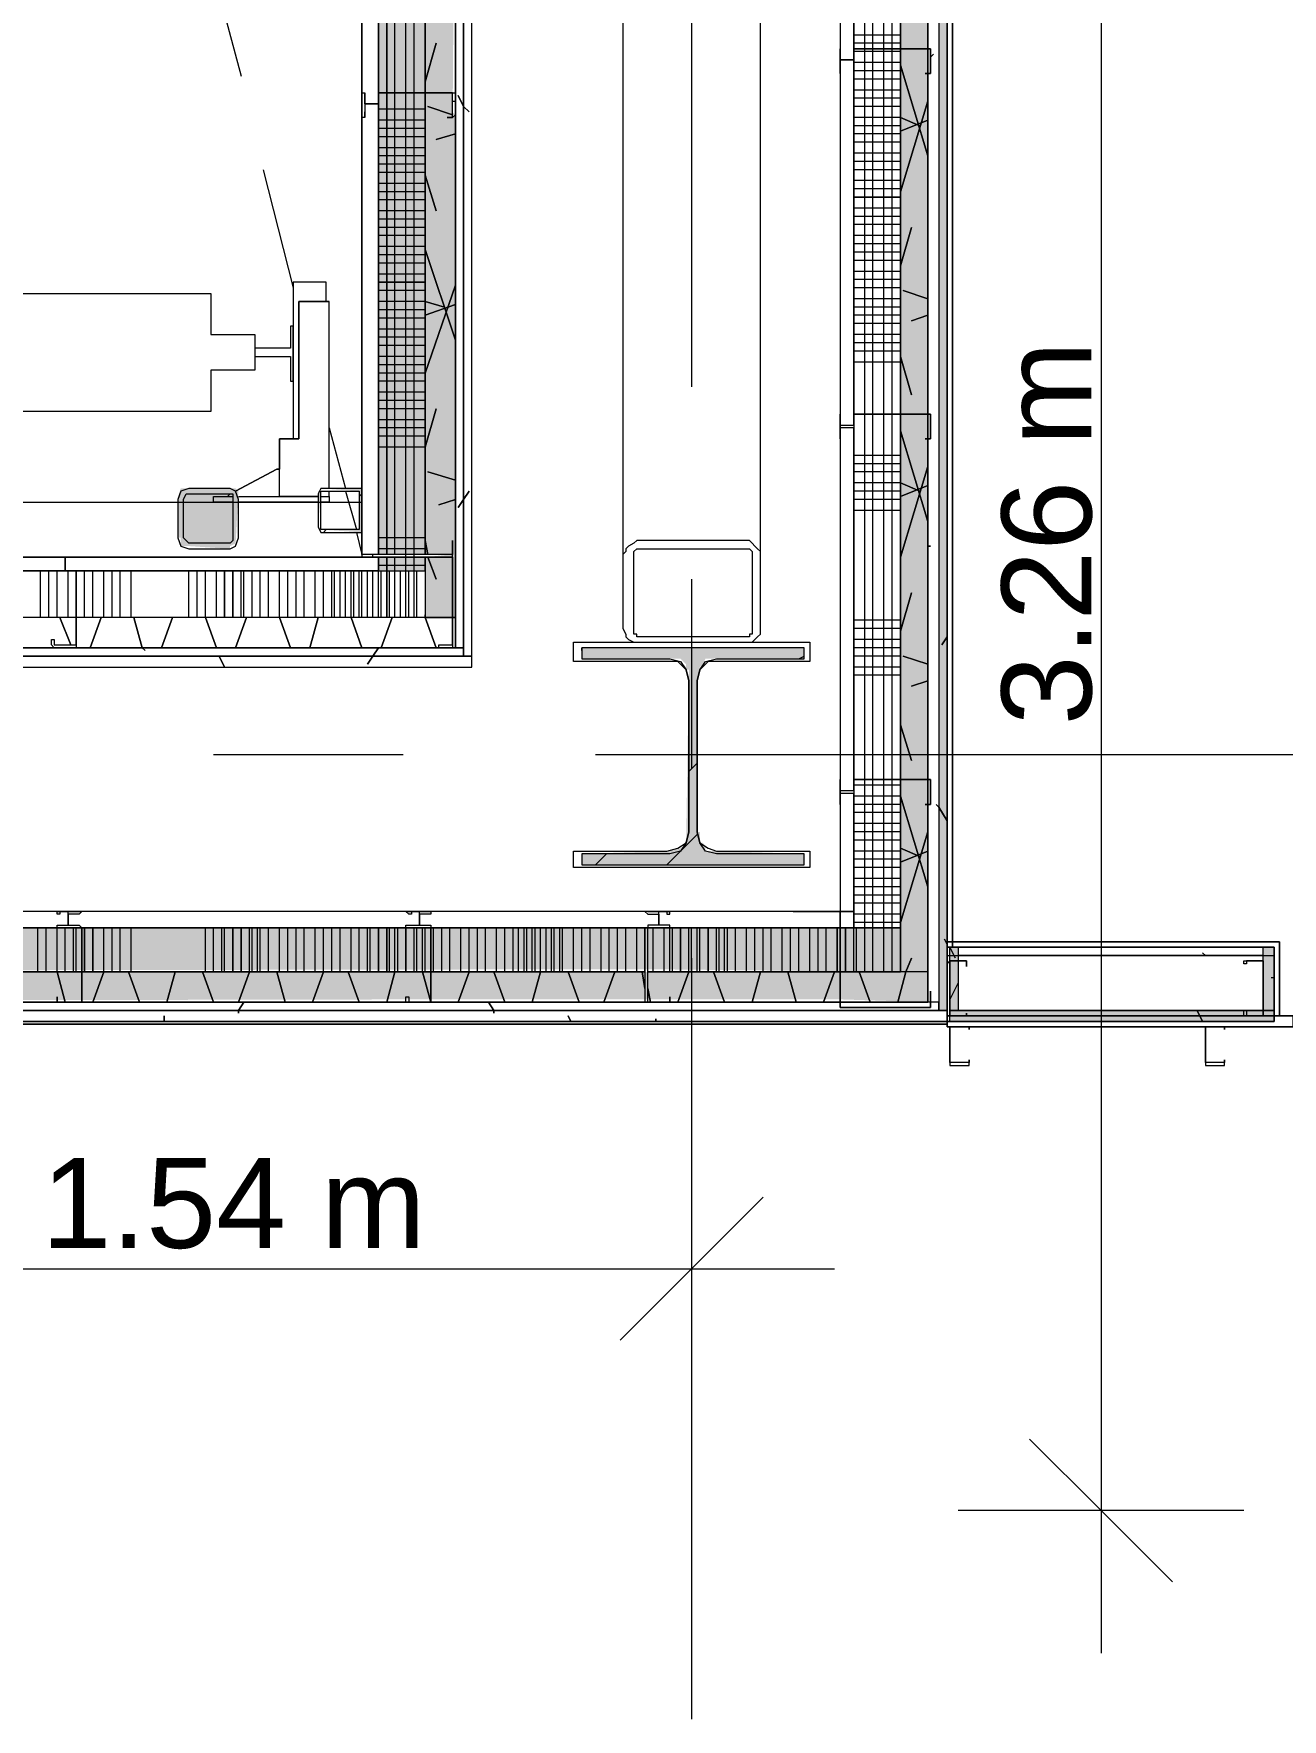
# Model space of a CAD drawing. Header units: metres. Extents: x -2 to 237, y -8 to 52.
# Drawn here: x 41.065 to 43.149, y 22.213 to 25.027 of the extents above; entities that cross this region are included whole.
import ezdxf

# ---------------------------------------------------------------- set-up
doc = ezdxf.new("R2010")
doc.units = ezdxf.units.M
doc.layers.add('HVAC - Ductos', color=5, linetype='Continuous', lineweight=0)
doc.layers.add('PDF2_Text', color=7, linetype='Continuous', lineweight=0)
doc.layers.add('PDF2_Geometry', color=7, linetype='Continuous', lineweight=0, true_color=0xaaaaaa)
doc.layers.add('PDF2_Solid Fills', color=7, linetype='Continuous', lineweight=0, true_color=0xffffff)
doc.styles.add('PDF Helvetica', font='')
doc.styles.get('PDF Helvetica').set_extended_font_data('Helvetica')

msp = doc.modelspace()

# ---------------------------------------------------------------- hatches: boundary and pattern name
at = {"layer": 'PDF2_Solid Fills', "lineweight": 0, "transparency": 33554559}
h = msp.add_hatch(color=256, dxfattribs=at)
h.paths.add_polyline_path([(42.5895, 33.5547), (42.5895, 33.5685), (42.5758, 33.5685), (42.5758, 33.5547)])
h.paths.add_polyline_path([(42.5895, 23.3962), (42.5895, 33.4447), (42.5758, 33.4447), (42.5758, 23.3962)])
h = msp.add_hatch(color=256, dxfattribs=at)
h.paths.add_polyline_path([(42.5574, 26.8313), (42.5116, 26.8313), (42.5116, 23.4604), (42.5574, 23.4604)])
h.paths.add_polyline_path([(42.5116, 27.4458), (42.5574, 27.4458), (42.5574, 33.5364), (42.5116, 33.5364)])
h.paths.add_polyline_path([(42.5116, 26.8359), (42.5574, 26.8359), (42.5574, 27.4412), (42.5116, 27.4412)])
h = msp.add_hatch(color=256, dxfattribs=at)
h.paths.add_polyline_path([(42.5574, 26.8313), (42.5116, 26.8313), (42.5116, 23.4604), (42.5574, 23.4604)])
h.paths.add_polyline_path([(42.5116, 27.4458), (42.5574, 27.4458), (42.5574, 33.5364), (42.5116, 33.5364)])
h.paths.add_polyline_path([(42.5116, 26.8359), (42.5574, 26.8359), (42.5574, 27.4412), (42.5116, 27.4412)])
for points in [[(41.764, 27.3358), (41.7686, 27.9403), (41.7686, 27.9412), (41.764, 27.9457), (41.7686, 28.5503), (41.7686, 28.5511), (41.764, 28.5557), (41.7686, 29.1602), (41.7686, 29.1611), (41.764, 29.1657), (41.7686, 29.7702), (41.7686, 29.7711), (41.764, 29.7757), (41.7686, 30.3802), (41.7686, 30.3811), (41.764, 30.3857), (41.7686, 30.9902), (41.7686, 30.9911), (41.764, 30.9956), (41.7686, 31.6047), (41.7686, 31.6056), (41.764, 31.6102), (41.7686, 32.2147), (41.7686, 32.2156), (41.764, 32.2202), (41.7686, 32.7926), (41.7686, 32.7934), (41.7181, 32.7934), (41.7181, 24.1575), (41.764, 24.1575), (41.7181, 24.1529), (41.7181, 24.052), (41.7686, 24.052), (41.7686, 24.8913), (41.764, 24.8959), (41.7686, 25.5004), (41.7686, 25.5012), (41.764, 25.5058), (41.7686, 26.1104), (41.7686, 26.1113), (41.764, 26.1159), (41.7686, 26.7203), (41.7686, 26.7212), (41.764, 26.7258), (41.7686, 27.3303), (41.7686, 27.3312)], [(41.764, 27.3358), (41.7686, 27.9403), (41.7686, 27.9412), (41.764, 27.9457), (41.7686, 28.5503), (41.7686, 28.5511), (41.764, 28.5557), (41.7686, 29.1602), (41.7686, 29.1611), (41.764, 29.1657), (41.7686, 29.7702), (41.7686, 29.7711), (41.764, 29.7757), (41.7686, 30.3802), (41.7686, 30.3811), (41.764, 30.3857), (41.7686, 30.9902), (41.7686, 30.9911), (41.764, 30.9956), (41.7686, 31.6047), (41.7686, 31.6056), (41.764, 31.6102), (41.7686, 32.2147), (41.7686, 32.2156), (41.764, 32.2202), (41.7686, 32.7926), (41.7686, 32.7934), (41.7181, 32.7934), (41.7181, 24.1575), (41.764, 24.1575), (41.7181, 24.1529), (41.7181, 24.052), (41.7686, 24.052), (41.7686, 24.8913), (41.764, 24.8959), (41.7686, 25.5004), (41.7686, 25.5012), (41.764, 25.5058), (41.7686, 26.1104), (41.7686, 26.1113), (41.764, 26.1159), (41.7686, 26.7203), (41.7686, 26.7212), (41.764, 26.7258), (41.7686, 27.3303), (41.7686, 27.3312)], [(41.4063, 24.263), (41.4017, 24.2676), (41.31, 24.2676), (41.3054, 24.2538), (41.3054, 24.1851), (41.31, 24.1851), (41.31, 24.1713), (41.3237, 24.1713), (41.3925, 24.1667), (41.3925, 24.1713), (41.4017, 24.1759)], [(41.9796, 23.6393), (42.3511, 23.6393), (42.3511, 23.6576), (42.2043, 23.6622), (42.186, 23.6622), (42.186, 23.6714), (42.1814, 23.676), (42.1768, 23.676), (42.1768, 23.6943), (42.1722, 23.6943), (42.1722, 23.9511), (42.1768, 23.9694), (42.1814, 23.974), (42.186, 23.9832), (42.3511, 23.9832), (42.3511, 24.0016), (41.9796, 24.0016), (41.9796, 23.9832), (42.1446, 23.9832), (42.1538, 23.974), (42.1538, 23.9649), (42.1584, 23.9649), (42.1538, 23.6805), (42.1492, 23.6714), (42.1446, 23.6668), (42.1263, 23.6622), (41.9796, 23.6576)], [(42.0897, 23.465), (42.5101, 23.4604), (42.5115, 23.4604), (42.5115, 23.5338), (39.2415, 23.5338), (39.2415, 23.4604), (39.2517, 23.4604), (42.0851, 23.465)], [(43.117, 23.5017), (43.117, 23.3962), (42.6079, 23.3962), (42.6079, 23.5017), (42.5941, 23.5017), (42.5941, 23.3778), (43.1353, 23.3778), (43.1353, 23.5017)], [(42.4107, 23.4146), (42.5574, 23.41), (42.5574, 23.4604), (39.1911, 23.4604), (39.1911, 23.41), (41.7273, 23.4146)]]:
    msp.add_hatch(color=256, dxfattribs=at).paths.add_polyline_path(points)
h = msp.add_hatch(color=256, dxfattribs=at)
h.paths.add_polyline_path([(41.7181, 24.1575), (41.7181, 32.7155), (41.6402, 32.7155), (41.6402, 24.1575)])
h.paths.add_polyline_path([(41.7181, 24.1529), (41.6402, 24.1529), (41.6402, 24.13), (41.7181, 24.13)])
h = msp.add_hatch(color=256, dxfattribs=at)
h.paths.add_polyline_path([(41.7181, 24.1575), (41.7181, 32.7155), (41.6402, 32.7155), (41.6402, 24.1575)])
h.paths.add_polyline_path([(41.7181, 24.1529), (41.6402, 24.1529), (41.6402, 24.13), (41.7181, 24.13)])
h = msp.add_hatch(color=256, dxfattribs=at)
h.paths.add_polyline_path([(41.5439, 24.1988), (41.612, 24.1942), (41.6126, 24.1942), (41.6126, 24.2676), (41.5439, 24.2676), (41.6081, 24.263), (41.6081, 24.1988)])
h.paths.add_polyline_path([(41.5439, 24.263), (41.5393, 24.263), (41.5393, 24.2033)])

# ---------------------------------------------------------------- linework, layer by layer
at = {"layer": 'HVAC - Ductos', "lineweight": 0}
for points in [[(42.8464, 33.2659), (42.8464, 31.2204), (42.8464, 27.6201), (42.8464, 25.8223), (42.8464, 22.323)], [(42.163, 23.2035), (42.163, 22.9651), (42.163, 22.7266)], [(42.2823, 23.0843), (42.163, 22.9651), (42.0437, 22.8458)], [(40.3835, 22.9651), (42.4015, 22.9651)], [(42.9656, 22.4422), (42.8464, 22.5615), (42.7271, 22.6807)], [(43.0848, 22.5615), (42.8464, 22.5615), (42.6079, 22.5615)]]:
    msp.add_lwpolyline(points, dxfattribs=at)
at = {"layer": 'PDF2_Geometry', "lineweight": 0}
for points in [[(42.5895, 23.4741), (42.5895, 23.5613), (42.5895, 33.4447), (43.0803, 33.4447), (43.0803, 33.5685), (42.5895, 33.5685), (56.408, 33.5685), (56.408, 35.0728), (45.9696, 35.0728), (45.9696, 35.0866), (56.408, 35.0866), (56.408, 47.2953), (4.4593, 47.2998)], [(39.2691, 33.5685), (39.159, 33.5685), (39.159, 33.3896), (39.159, 23.5613), (39.159, 23.3778), (42.5895, 23.3778), (42.5895, 23.387), (42.5895, 23.3686), (43.1674, 23.3686), (43.1674, 23.387), (42.6216, 23.387), (43.1674, 23.387), (43.1674, 23.3686), (42.5895, 23.3686), (42.5895, 23.387)], [(39.4892, 33.5685), (42.5895, 33.5685), (39.159, 33.5685), (39.159, 33.5547), (39.159, 33.3896), (39.159, 23.5613), (39.159, 23.3962), (39.159, 23.3778), (39.159, 24.4465), (39.159, 23.3778), (42.5895, 23.3778), (42.5895, 23.3962), (42.5895, 23.5613), (42.5895, 33.4447), (42.5895, 23.5017), (43.1353, 23.5017), (43.1353, 23.3962), (43.1353, 23.3778), (42.5941, 23.3778), (42.5941, 23.3962), (42.5941, 23.5017)], [(51.7712, 23.387), (43.5481, 23.387), (43.1674, 23.387), (42.5895, 23.387), (42.5895, 23.3778), (42.5895, 33.5685), (42.5895, 33.5502)], [(42.5574, 26.8313), (42.5574, 26.2213), (42.5574, 25.6114), (42.5574, 25.0014), (42.5574, 24.3914), (42.5574, 23.7814), (42.5574, 23.5613), (42.5574, 23.4604), (42.5574, 23.41), (42.4107, 23.41), (39.3425, 23.41), (39.1911, 23.41), (39.1911, 23.4604), (39.1911, 23.5613), (39.1911, 33.3896), (39.1911, 33.4859), (39.1911, 33.5364), (39.8791, 33.5364), (39.1728, 33.5364), (39.1728, 33.5547), (42.5574, 33.5547)], [(42.5895, 33.4447), (42.5758, 33.4447), (42.5758, 23.5613), (42.5758, 23.41), (42.5758, 23.3962), (39.1728, 23.3962), (39.1728, 23.41), (39.1728, 23.5613), (39.1728, 33.3896), (39.1728, 33.5364), (39.1728, 33.5547), (42.4107, 33.5547), (42.5574, 33.5547), (42.5574, 33.5364)], [(42.5758, 33.5547), (42.5758, 23.41), (42.5574, 23.41), (42.5574, 23.7814), (42.5574, 24.3914), (42.5574, 25.0014), (42.5574, 25.6114), (42.5574, 26.2213), (42.5574, 26.8313), (42.5574, 26.2213), (42.5574, 25.6114), (42.5574, 25.0014), (42.5574, 24.3914), (42.5574, 23.7814), (42.5574, 23.4604), (42.5116, 23.4604), (42.5116, 23.7814), (42.5116, 24.3914), (42.5116, 25.0014), (42.5116, 25.6114), (42.5116, 26.2213), (42.5116, 26.8313), (42.5116, 27.4412)], [(42.5574, 33.463), (42.5574, 33.4447), (42.5895, 33.4447), (42.5895, 23.5017), (43.1353, 23.5017), (43.1353, 23.387), (43.1353, 23.5017)], [(42.5895, 33.463), (42.5895, 23.4741), (42.5895, 23.5613)], [(42.4107, 33.4126), (42.4107, 23.5613), (42.4336, 23.5613), (42.4336, 23.7585), (42.4336, 23.5613), (42.4336, 23.5338), (42.4107, 23.5338), (39.3425, 23.5338), (39.3195, 23.5338), (39.3195, 23.5613), (39.3425, 23.5613), (39.3425, 24.8225)], [(41.5622, 32.4862), (41.6126, 32.6925), (41.6402, 32.6925), (41.6402, 24.1575), (41.6402, 32.6925), (41.6402, 32.7155), (41.1311, 32.7155), (41.7181, 32.7155), (41.7181, 32.7934), (41.1403, 32.7934), (40.5303, 32.7934), (39.9203, 32.7934), (39.3425, 32.7934), (39.3195, 32.7934), (39.3195, 32.7155), (39.3425, 32.7155), (39.8883, 32.7155), (39.3425, 32.7155), (39.3425, 32.6925), (41.6402, 32.6925), (41.6402, 32.7155), (41.1311, 32.7155)], [(41.6402, 24.1529), (41.6402, 24.1299), (41.7181, 24.1299), (41.7181, 24.1529), (41.7181, 24.052), (41.764, 24.052), (41.7686, 24.052), (41.7686, 32.7934)], [(41.7181, 27.9824), (41.7181, 28.5925), (41.7181, 29.2024), (41.7181, 29.8124), (41.7181, 30.4223), (41.7181, 31.0323), (41.7181, 31.6423), (41.7181, 32.2523), (41.7181, 32.6925), (41.7181, 32.7155), (41.6402, 32.7155), (41.6402, 32.6925), (41.6402, 24.1575)], [(41.7181, 24.1529), (41.7181, 24.1299), (41.7181, 24.052), (41.1357, 24.052), (40.5257, 24.052), (39.9157, 24.052), (39.3425, 24.052), (39.3195, 24.052), (39.3195, 24.0016), (39.3425, 24.0016), (41.7686, 24.0016), (41.7686, 24.052), (41.7686, 24.1529), (41.7686, 32.6925)], [(41.7823, 32.6925), (41.7823, 24.1529), (41.7823, 24.0016), (41.7823, 23.9878), (39.3425, 23.9878), (39.3425, 24.0016)], [(41.6126, 32.6146), (41.6126, 24.2309)], [(41.6126, 32.6146), (41.6126, 24.2309)], [(42.2777, 24.1575), (42.2777, 28.1521), (42.2777, 28.1567), (42.2731, 28.1613), (42.2685, 28.1659), (42.2639, 28.1705), (42.2593, 28.1705), (42.2502, 28.1751), (42.0805, 28.1751), (42.0713, 28.1705), (42.0667, 28.1705), (42.0575, 28.1659), (42.0529, 28.1613), (42.0529, 28.1567), (42.0483, 28.1521), (42.0483, 24.1575)], [(42.0483, 28.1338), (42.0483, 28.01), (42.0483, 24.0382)], [(42.2777, 24.0382), (42.2777, 28.01), (42.2777, 28.1338)], [(41.7181, 24.1575), (41.7181, 24.928), (41.7181, 25.538), (41.7181, 26.148), (41.7181, 26.7579), (41.7181, 27.3679), (41.7181, 27.9778)], [(42.163, 25.7077), (42.163, 24.4373)], [(42.5116, 25.6114), (42.5116, 25.0014), (42.5116, 24.3914), (42.5116, 23.7814), (42.5116, 23.5613), (42.5116, 23.5338), (42.5116, 23.4604), (42.4107, 23.4604), (42.0897, 23.4604), (42.4107, 23.4604), (42.5116, 23.4604), (42.5116, 23.5338), (42.4107, 23.5338), (39.3425, 23.5338)], [(42.4336, 23.7585), (42.4336, 23.5338), (42.5116, 23.5338), (42.5116, 23.7814), (42.5116, 24.3914), (42.5116, 25.0014), (42.5116, 25.6114)], [(42.4336, 25.5884), (42.4336, 24.983)], [(41.3283, 25.2628), (41.4109, 24.9555)], [(42.4336, 24.9784), (42.4336, 24.373)], [(41.764, 24.9142), (41.7686, 24.9142)], [(41.6126, 24.1529), (39.3425, 24.1529), (39.3425, 24.8225)], [(41.4475, 24.7996), (41.498, 24.6024)], [(41.553, 24.5794), (41.553, 24.6116), (41.5118, 24.6116), (41.5072, 24.6116), (41.5026, 24.6116), (41.498, 24.6116), (41.498, 24.3502)], [(41.4063, 24.2538), (41.5393, 24.2538), (41.5209, 24.2538), (41.4751, 24.2538), (41.4751, 24.3502), (41.5072, 24.3502), (41.5072, 24.5794), (41.5072, 24.3502), (41.4751, 24.3502), (41.4751, 24.2996)], [(41.5576, 24.2676), (41.5576, 24.5794)], [(41.5576, 24.3685), (41.5852, 24.2676)], [(42.4336, 24.3685), (42.4336, 23.7631)], [(41.6126, 24.2309), (41.6126, 24.2584), (41.6126, 24.2676), (41.6035, 24.2676), (41.5485, 24.2676), (41.5439, 24.2676), (41.5393, 24.2584), (41.5393, 24.2033), (41.5439, 24.1942), (41.5485, 24.1942), (41.6035, 24.1942), (41.6126, 24.1942), (41.6126, 24.2033)], [(41.5485, 24.2538), (41.553, 24.2538), (41.5576, 24.2538), (41.5576, 24.263)], [(41.5852, 24.263), (41.6035, 24.1988)], [(41.6081, 24.2538), (41.6126, 24.2584)], [(41.3971, 24.2446), (41.365, 24.2446), (41.365, 24.2538), (41.3971, 24.2538)], [(41.5209, 24.2446), (41.5163, 24.2446), (41.5209, 24.2446), (41.5393, 24.2446), (41.4063, 24.2446)], [(41.4246, 24.2446), (41.4292, 24.2446), (41.4246, 24.2446)], [(41.4705, 24.2446), (41.4751, 24.2446), (41.4705, 24.2446)], [(41.5209, 24.2538), (41.5163, 24.2538), (41.5209, 24.2538)], [(41.5439, 24.2538), (41.5576, 24.2538), (41.5576, 24.2446), (41.5439, 24.2446)], [(41.5485, 24.1942), (41.553, 24.1988)], [(41.6035, 24.1942), (41.6126, 24.1575)], [(39.3195, 24.1299), (39.3425, 24.1299), (39.8837, 24.1299), (39.3425, 24.1299), (39.3425, 24.1529), (41.6402, 24.1529), (41.6402, 24.1299), (41.1265, 24.1299), (41.7181, 24.1299), (41.7181, 24.052), (41.1357, 24.052), (40.5257, 24.052), (39.9157, 24.052), (39.3425, 24.052), (39.3425, 24.1299), (39.8837, 24.1299)], [(41.099, 24.1529), (41.0944, 24.1529), (41.099, 24.1529)], [(41.1265, 24.1529), (41.1311, 24.1529)], [(41.1265, 24.1299), (41.6402, 24.1299), (41.6402, 24.1529), (41.6126, 24.1529)], [(41.631, 24.1529), (41.631, 24.1575)], [(41.1081, 24.1299), (40.5165, 24.1299)], [(42.163, 24.1162), (42.163, 23.7998)], [(41.9796, 23.997), (41.9796, 24.0016)], [(42.3419, 23.9832), (42.3511, 23.9878)], [(41.6815, 23.8227), (41.365, 23.8227)], [(43.2729, 23.8227), (42.0025, 23.8227)], [(42.1584, 23.7952), (42.1722, 23.809)], [(42.4107, 23.7768), (42.4107, 23.7814), (42.4107, 23.7768)], [(42.1217, 23.6393), (42.1722, 23.6897)], [(42.0025, 23.6393), (42.0209, 23.6576)], [(43.1353, 23.3962), (43.1353, 23.5017), (43.117, 23.5017), (42.6079, 23.5017), (42.5941, 23.5017), (42.5895, 23.5017), (42.5895, 23.3962), (42.5895, 23.4879), (43.1353, 23.4879), (43.1353, 23.3962), (43.117, 23.3962), (42.5941, 23.3962), (43.117, 23.3962), (43.1353, 23.3962), (43.1353, 23.3778), (42.5895, 23.3778), (42.5895, 23.3962)], [(42.6079, 23.5017), (42.6079, 23.4787), (42.6079, 23.3962), (43.117, 23.3962), (43.117, 23.5017)], [(42.163, 23.4833), (42.163, 22.2129)], [(43.117, 23.4879), (42.6079, 23.4879)], [(40.5303, 23.4604), (39.9203, 23.4604), (39.3425, 23.4604), (39.1911, 23.4604), (39.1911, 23.41), (39.3425, 23.41), (42.4107, 23.41), (42.5574, 23.41), (42.5574, 23.4604), (42.4107, 23.4604), (42.0897, 23.4604)], [(42.0851, 23.4604), (41.7273, 23.4604), (41.1449, 23.4604), (40.5349, 23.4604)], [(42.5895, 23.387), (43.1674, 23.387), (43.1674, 23.3686), (43.5481, 23.3686), (43.1674, 23.3686), (43.1674, 23.387), (43.5481, 23.387), (51.7712, 23.387)]]:
    msp.add_lwpolyline(points, dxfattribs=at)
for points in [[(42.5895, 23.3962), (42.5895, 33.5685), (42.5758, 33.5685), (42.5758, 23.3962)], [(42.5987, 33.4447), (43.0803, 33.4447), (43.0803, 33.4402), (42.5987, 33.4402), (42.5987, 23.5017), (42.5987, 33.4402)], [(39.3425, 32.876), (39.3425, 33.3896), (42.4107, 33.3896), (42.4107, 23.5613), (39.3425, 23.5613), (39.3425, 23.9694), (41.7961, 23.9694), (41.7961, 23.9878), (41.7961, 24.1529), (41.7961, 32.6925), (41.7961, 32.8622), (41.7961, 32.876)], [(41.7686, 32.8439), (41.7686, 24.0016), (41.7823, 24.0016), (41.7823, 32.8439)], [(41.7823, 32.8622), (41.7823, 23.9878), (41.7961, 23.9878), (41.7961, 32.8622)], [(41.7181, 24.1575), (41.7181, 24.928), (41.7181, 25.538), (41.7181, 26.148), (41.7181, 26.7579), (41.7181, 27.3679), (41.7181, 27.9778), (41.7181, 27.3679), (41.7181, 26.7579), (41.7181, 26.148), (41.7181, 25.538), (41.7181, 24.928)], [(39.425, 26.9459), (39.425, 24.2446), (41.6126, 24.2446), (41.6126, 26.9459), (39.425, 26.9459), (39.425, 24.2446), (41.6126, 24.2446), (41.6126, 26.9459)], [(42.4336, 25.5884), (42.4336, 24.983)], [(42.4336, 24.983), (42.4107, 24.983), (42.4107, 25.0014), (42.4107, 24.9601), (42.4107, 24.9647), (42.4107, 24.9601), (42.4107, 25.0014), (42.4107, 24.983), (42.4152, 24.983), (42.4336, 24.983), (42.4336, 25.0014), (42.562, 25.0014), (42.562, 24.9601), (42.5528, 24.9601), (42.562, 24.9601), (42.562, 25.0014), (42.4336, 25.0014), (42.4336, 24.9601)], [(42.4336, 24.9784), (42.4336, 24.373)], [(41.6402, 24.9097), (41.6172, 24.9097), (41.6172, 24.928), (41.6172, 24.8867), (41.6172, 24.8959), (41.6172, 24.8867), (41.6126, 24.8867), (41.6126, 24.928), (41.6172, 24.928), (41.6172, 24.9097), (41.6402, 24.9097), (41.6402, 24.928), (41.764, 24.928), (41.7686, 24.928), (41.7686, 24.8913), (41.764, 24.8867), (41.7549, 24.8867), (41.764, 24.8867), (41.764, 24.8913), (41.764, 24.928), (41.6402, 24.928), (41.6402, 24.8867)], [(40.6496, 24.5244), (40.6496, 24.5932), (41.3604, 24.5932), (41.3604, 24.5244), (41.4338, 24.5244), (41.4338, 24.4648), (41.3604, 24.4648), (41.3604, 24.396), (40.6496, 24.396), (40.6496, 24.4648), (40.5807, 24.4648), (40.5807, 24.5244)], [(41.5439, 24.5794), (41.5072, 24.5794), (41.5439, 24.5794), (41.5485, 24.5794), (41.553, 24.5794), (41.5576, 24.5794), (41.553, 24.5794), (41.5485, 24.5794)], [(41.4338, 24.5015), (41.4338, 24.4877), (41.4934, 24.4877), (41.4934, 24.4465), (41.498, 24.4465), (41.498, 24.5382), (41.4934, 24.5382), (41.4934, 24.5015)], [(42.4336, 24.3685), (42.4107, 24.3685), (42.4107, 24.373), (42.4107, 24.3914), (42.4107, 24.3502), (42.4107, 24.3548), (42.4107, 24.3502), (42.4107, 24.3914), (42.4107, 24.373), (42.4152, 24.373), (42.4336, 24.373), (42.4336, 24.3914), (42.562, 24.3914), (42.562, 24.3502), (42.5528, 24.3502), (42.562, 24.3502), (42.562, 24.3914), (42.4336, 24.3914), (42.4336, 24.3502)], [(42.4336, 24.3685), (42.4336, 23.7631)], [(41.4705, 24.2996), (41.4017, 24.263), (41.4705, 24.2996), (41.4751, 24.2996)], [(41.4063, 24.2492), (41.4017, 24.263), (41.3925, 24.2676), (41.3237, 24.2676), (41.31, 24.263), (41.3054, 24.2492), (41.3054, 24.1851), (41.31, 24.1713), (41.3237, 24.1667), (41.3925, 24.1667), (41.4017, 24.1713), (41.4063, 24.1851)], [(41.3237, 24.2584), (41.3925, 24.2584), (41.3971, 24.2584), (41.3971, 24.2492), (41.3971, 24.1851), (41.3971, 24.1805), (41.3925, 24.1759), (41.3237, 24.1759), (41.3191, 24.1805), (41.3145, 24.1851), (41.3145, 24.2492), (41.3191, 24.2584)], [(41.3879, 24.2538), (41.3925, 24.2584)], [(41.5485, 24.263), (41.6035, 24.263), (41.6081, 24.263), (41.6081, 24.2584), (41.6081, 24.2033), (41.6081, 24.1988), (41.6035, 24.1988), (41.5485, 24.1988), (41.5439, 24.1988), (41.5439, 24.2033), (41.5439, 24.2584), (41.5439, 24.263)], [(41.7411, 24.0016), (41.7411, 24.0062), (41.764, 24.0062), (41.764, 24.1529), (41.686, 24.1529), (41.764, 24.1529), (41.764, 24.1805), (41.764, 24.1575), (41.6126, 24.1575), (41.6126, 24.2309), (41.6126, 24.1529), (41.764, 24.1529), (41.764, 24.0016)], [(42.2777, 24.1575), (42.2777, 24.1621), (42.2731, 24.1667), (42.2685, 24.1713), (42.2639, 24.1759), (42.2593, 24.1805), (42.2502, 24.1805), (42.0805, 24.1805), (42.0713, 24.1805), (42.0667, 24.1759), (42.0575, 24.1713), (42.0529, 24.1667), (42.0529, 24.1621), (42.0483, 24.1575), (42.0483, 24.0337), (42.0529, 24.0245), (42.0529, 24.0199), (42.0575, 24.0154), (42.0667, 24.0108), (42.0713, 24.0108), (42.0805, 24.0108), (42.2502, 24.0108), (42.2593, 24.0108), (42.2639, 24.0108), (42.2685, 24.0154), (42.2731, 24.0199), (42.2777, 24.0245), (42.2777, 24.0337)], [(41.1173, 24.1299), (41.1173, 24.1529), (41.1357, 24.1529), (41.099, 24.1529), (41.1036, 24.1529), (41.099, 24.1529), (41.1357, 24.1529), (41.1173, 24.1529), (41.1173, 24.1299), (41.1357, 24.1299), (41.1357, 24.0062), (41.1357, 24.0016), (41.099, 24.0016), (41.0944, 24.0062), (41.0944, 24.0154), (41.099, 24.0154), (41.099, 24.0062), (41.1357, 24.0062), (41.1357, 24.1299), (41.0944, 24.1299)], [(42.0805, 24.1667), (42.2502, 24.1667), (42.2548, 24.1667), (42.2593, 24.1667), (42.2639, 24.1621), (42.2639, 24.1575), (42.2639, 24.0337), (42.2639, 24.0291), (42.2639, 24.0245), (42.2593, 24.0245), (42.2593, 24.0199), (42.2548, 24.0199), (42.2502, 24.0199), (42.0805, 24.0199), (42.0759, 24.0199), (42.0713, 24.0199), (42.0713, 24.0245), (42.0667, 24.0245), (42.0667, 24.0291), (42.0667, 24.0337), (42.0667, 24.1575), (42.0667, 24.1621), (42.0713, 24.1667), (42.0759, 24.1667)], [(41.1081, 24.1299), (40.5165, 24.1299)], [(39.3425, 24.052), (39.3425, 24.0016), (41.7686, 24.0016), (41.7686, 24.052), (41.764, 24.052), (41.1357, 24.052), (40.5257, 24.052), (39.9157, 24.052)], [(39.3425, 24.0016), (39.3425, 23.9878), (41.7823, 23.9878), (41.7823, 24.0016)], [(42.3602, 23.9786), (42.2043, 23.9786), (42.1905, 23.9786), (42.1768, 23.9649), (42.1722, 23.9465), (42.1722, 23.6943), (42.1768, 23.676), (42.1905, 23.6668), (42.2043, 23.6622), (42.3602, 23.6622), (42.3602, 23.6347), (41.9658, 23.6347), (41.9658, 23.6622), (42.1217, 23.6622), (42.14, 23.6668), (42.1538, 23.676), (42.1584, 23.6943), (42.1584, 23.9465), (42.1538, 23.9649), (42.14, 23.9786), (42.1217, 23.9786), (41.9658, 23.9786), (41.9658, 24.0108), (42.3602, 24.0108)], [(42.3511, 24.0016), (41.9796, 24.0016), (41.9796, 23.9832), (42.1263, 23.9832), (42.1446, 23.9786), (42.1538, 23.9649), (42.1584, 23.9465), (42.1584, 23.6943), (42.1538, 23.676), (42.1446, 23.6622), (42.1263, 23.6576), (41.9796, 23.6576), (41.9796, 23.6393), (42.3511, 23.6393), (42.3511, 23.6576), (42.2043, 23.6576), (42.186, 23.6622), (42.1768, 23.676), (42.1722, 23.6943), (42.1722, 23.9465), (42.1768, 23.9649), (42.186, 23.9786), (42.2043, 23.9832), (42.3511, 23.9832)], [(39.3425, 23.9878), (39.3425, 23.9694), (41.7961, 23.9694), (41.7961, 23.9878)], [(42.4336, 23.7585), (42.4107, 23.7585), (42.4107, 23.7631), (42.4107, 23.7768), (42.4107, 23.7402), (42.4107, 23.7447), (42.4107, 23.7402), (42.4107, 23.7814), (42.4107, 23.7631), (42.4152, 23.7631), (42.4336, 23.7631), (42.4336, 23.7814), (42.562, 23.7814), (42.562, 23.7402), (42.5528, 23.7402), (42.562, 23.7402), (42.562, 23.7814), (42.4336, 23.7814), (42.4336, 23.7402)], [(42.4336, 23.5613), (42.4107, 23.5613), (39.3425, 23.5613), (39.3195, 23.5613), (39.3195, 23.5338), (39.3425, 23.5338), (42.4107, 23.5338), (42.4336, 23.5338)], [(41.1219, 23.5383), (41.1219, 23.5567), (41.1219, 23.5613), (41.1403, 23.5613), (41.1036, 23.5613), (41.1081, 23.5613), (41.1081, 23.5567), (41.1036, 23.5567), (41.1036, 23.5613), (41.1403, 23.5613), (41.1449, 23.5613), (41.1403, 23.5567), (41.1219, 23.5567), (41.1219, 23.5383), (41.1403, 23.5383), (41.1449, 23.5338), (41.1449, 23.41), (41.1403, 23.41), (41.1036, 23.41), (41.1036, 23.4191), (41.1036, 23.41), (41.1403, 23.41), (41.1449, 23.41), (41.1449, 23.5338), (41.1403, 23.5338), (41.1036, 23.5338), (41.1036, 23.5383)], [(41.7089, 23.5383), (41.7089, 23.5567), (41.7089, 23.5613), (41.7273, 23.5613), (41.6906, 23.5613), (41.6952, 23.5613), (41.6952, 23.5567), (41.6906, 23.5567), (41.686, 23.5613), (41.6906, 23.5613), (41.7273, 23.5613), (41.7273, 23.5567), (41.7089, 23.5567), (41.7089, 23.5383), (41.7273, 23.5383), (41.7273, 23.5338), (41.7273, 23.41), (41.6906, 23.41), (41.686, 23.41), (41.686, 23.4191), (41.6906, 23.4191), (41.6906, 23.41), (41.7273, 23.41), (41.7273, 23.5338), (41.686, 23.5338), (41.686, 23.5383)], [(42.1263, 23.5383), (42.108, 23.5383), (42.108, 23.5567), (42.108, 23.5613), (42.0897, 23.5613), (42.1263, 23.5613), (42.1217, 23.5613), (42.1217, 23.5567), (42.1263, 23.5567), (42.1263, 23.5613), (42.0897, 23.5613), (42.0851, 23.5613), (42.0897, 23.5567), (42.108, 23.5567), (42.108, 23.5383), (42.0897, 23.5383), (42.0897, 23.5338), (42.0851, 23.5338), (42.0851, 23.41), (42.0897, 23.41), (42.1263, 23.41), (42.1263, 23.4191), (42.1263, 23.41), (42.0897, 23.41), (42.0897, 23.5338), (42.1263, 23.5338)], [(42.4107, 23.5613), (42.3327, 23.5613), (42.4107, 23.5613), (42.4107, 23.41)], [(43.1444, 23.5109), (42.5895, 23.5109), (43.1444, 23.5109), (43.1444, 23.387)], [(42.5895, 23.3778), (43.1353, 23.3778), (43.1353, 23.5017), (42.5941, 23.5017), (42.5895, 23.5017)], [(42.5895, 23.5017), (43.1353, 23.5017), (42.5895, 23.5017), (42.5895, 23.4879), (43.1353, 23.4879), (43.1353, 23.5017)], [(42.562, 23.4008), (42.562, 23.4283), (42.562, 23.4008), (42.4107, 23.4008), (42.4107, 23.4787), (42.4107, 23.4008)], [(42.5941, 23.387), (42.5895, 23.387), (42.5895, 23.4741), (42.5941, 23.4787), (42.6216, 23.4787), (42.6216, 23.4695), (42.6216, 23.4787), (42.5941, 23.4787), (42.5941, 23.4741), (42.5941, 23.387), (42.6216, 23.387)], [(43.0161, 23.4925), (43.0207, 23.4879)], [(43.117, 23.4787), (43.117, 23.387), (43.0848, 23.387), (43.0848, 23.3962), (43.0894, 23.3962), (43.0894, 23.387), (43.117, 23.387), (43.117, 23.4787), (43.0894, 23.4787), (43.0894, 23.4741), (43.0848, 23.4741), (43.0848, 23.4787)], [(42.0851, 23.4604), (41.7273, 23.4604), (41.1449, 23.4604), (40.5349, 23.4604), (41.1449, 23.4604), (41.7273, 23.4604)], [(42.5758, 23.41), (42.4107, 23.41), (39.3425, 23.41), (39.1728, 23.41), (39.1728, 23.3962), (42.5758, 23.3962)], [(42.3831, 23.41), (42.4107, 23.41)], [(39.159, 23.3778), (42.5895, 23.3778), (42.5895, 23.3962), (39.159, 23.3962), (39.159, 23.3778), (42.5895, 23.3778)], [(42.6216, 23.3916), (42.6216, 23.387)], [(42.5895, 23.3778), (43.1353, 23.3778), (42.5895, 23.3778), (42.5895, 23.3732), (39.6864, 23.3732), (42.5895, 23.3732), (42.5895, 23.3778), (39.6864, 23.3778)], [(42.6262, 23.3686), (42.5941, 23.3686), (42.5941, 23.309), (42.5941, 23.3044), (42.6262, 23.3044), (42.6262, 23.3136), (42.6262, 23.309), (42.5941, 23.309), (42.5941, 23.3686), (42.6262, 23.3686), (42.6262, 23.3641)], [(43.0527, 23.3686), (43.0207, 23.3686), (43.0207, 23.309), (43.0207, 23.3044), (43.0527, 23.3044), (43.0527, 23.3136), (43.0527, 23.309), (43.0207, 23.309), (43.0207, 23.3686), (43.0527, 23.3686), (43.0527, 23.3641)]]:
    msp.add_lwpolyline(points, close=True, dxfattribs=at)
at = {"layer": 'PDF2_Geometry', "color": 254, "lineweight": 0, "true_color": 0xeaeaea}
for points in [[(42.4978, 23.4604), (42.4978, 23.5338), (42.4978, 33.4859)], [(41.6998, 24.052), (41.6998, 24.1299), (41.6998, 24.1529), (41.6998, 32.6925), (41.6998, 32.7155), (41.6998, 32.7934)], [(41.6677, 24.1575), (41.6677, 24.928), (41.6677, 25.538), (41.6677, 26.148), (41.6677, 26.7579), (41.6677, 27.3679)], [(41.686, 24.052), (41.686, 24.1299), (41.686, 24.928), (41.686, 25.538), (41.686, 26.148), (41.686, 26.7579), (41.686, 27.3679)], [(42.4519, 23.4604), (42.4519, 23.5338), (42.4519, 23.7814), (42.4519, 24.3914), (42.4519, 25.0014), (42.4519, 25.6114), (42.4519, 26.2213), (42.4519, 26.8313)], [(42.4657, 23.4604), (42.4657, 23.5338), (42.4657, 23.7814), (42.4657, 24.3914), (42.4657, 25.0014), (42.4657, 25.6114), (42.4657, 26.2213), (42.4657, 26.8313)], [(42.484, 23.4604), (42.484, 23.5338), (42.484, 23.7814), (42.484, 24.3914), (42.484, 25.0014), (42.484, 25.6114), (42.484, 26.2213), (42.484, 26.8313)], [(42.5116, 25.0243), (42.4336, 25.0243)], [(42.5116, 25.0106), (42.4336, 25.0106)], [(42.5116, 24.9968), (42.4336, 24.9968)], [(42.5116, 24.9784), (42.4336, 24.9784)], [(42.5116, 24.9647), (42.4336, 24.9647)], [(42.5116, 24.9509), (42.4336, 24.9509)], [(42.5116, 24.9326), (42.4336, 24.9326)], [(42.5116, 24.9188), (42.4336, 24.9188)], [(42.5116, 24.9051), (42.4336, 24.9051)], [(41.7181, 24.9005), (41.6402, 24.9005)], [(41.7181, 24.8821), (41.6402, 24.8821)], [(42.5116, 24.8867), (42.4336, 24.8867)], [(41.7181, 24.8684), (41.6402, 24.8684)], [(41.7181, 24.8546), (41.6402, 24.8546)], [(42.5116, 24.873), (42.4336, 24.873)], [(42.5116, 24.8592), (42.4336, 24.8592)], [(42.5116, 24.8454), (42.4336, 24.8454)], [(41.7181, 24.8363), (41.6402, 24.8363)], [(41.7181, 24.8225), (41.6402, 24.8225)], [(42.5116, 24.8271), (42.4336, 24.8271)], [(41.7181, 24.8087), (41.6402, 24.8087)], [(41.7181, 24.795), (41.6402, 24.795)], [(42.5116, 24.8133), (42.4336, 24.8133)], [(42.5116, 24.7996), (42.4336, 24.7996)], [(41.7181, 24.7767), (41.6402, 24.7767)], [(41.7181, 24.7629), (41.6402, 24.7629)], [(42.5116, 24.7813), (42.4336, 24.7813)], [(42.5116, 24.7675), (42.4336, 24.7675)], [(41.7181, 24.7491), (41.6402, 24.7491)], [(42.5116, 24.7354), (42.4336, 24.7354)], [(41.7181, 24.7308), (41.6402, 24.7308)], [(41.7181, 24.717), (41.6402, 24.717)], [(42.5116, 24.7216), (42.4336, 24.7216)], [(42.5116, 24.7079), (42.4336, 24.7079)], [(41.7181, 24.7033), (41.6402, 24.7033)], [(41.7181, 24.6895), (41.6402, 24.6895)], [(42.5116, 24.6895), (42.4336, 24.6895)], [(41.7181, 24.6712), (41.6402, 24.6712)], [(41.7181, 24.6574), (41.6402, 24.6574)], [(42.5116, 24.6757), (42.4336, 24.6757)], [(42.5116, 24.662), (42.4336, 24.662)], [(42.5116, 24.6482), (42.4336, 24.6482)], [(41.7181, 24.6436), (41.6402, 24.6436)], [(41.7181, 24.6253), (41.6402, 24.6253)], [(42.5116, 24.6299), (42.4336, 24.6299)], [(41.7181, 24.5978), (41.6402, 24.5978)], [(42.5116, 24.6162), (42.4336, 24.6162)], [(42.5116, 24.6024), (42.4336, 24.6024)], [(41.7181, 24.5794), (41.6402, 24.5794)], [(41.7181, 24.5657), (41.6402, 24.5657)], [(42.5116, 24.584), (42.4336, 24.584)], [(42.5116, 24.5702), (42.4336, 24.5702)], [(41.7181, 24.5519), (41.6402, 24.5519)], [(42.5116, 24.5565), (42.4336, 24.5565)], [(42.5116, 24.5427), (42.4336, 24.5427)], [(41.7181, 24.5336), (41.6402, 24.5336)], [(41.7181, 24.5198), (41.6402, 24.5198)], [(42.5116, 24.5244), (42.4336, 24.5244)], [(42.5116, 24.5107), (42.4336, 24.5107)], [(41.7181, 24.5061), (41.6402, 24.5061)], [(41.7181, 24.4877), (41.6402, 24.4877)], [(42.5116, 24.4969), (42.4336, 24.4969)], [(41.7181, 24.4739), (41.6402, 24.4739)], [(41.7181, 24.4602), (41.6402, 24.4602)], [(42.5116, 24.4785), (42.4336, 24.4785)], [(41.7181, 24.4465), (41.6402, 24.4465)], [(41.7181, 24.4281), (41.6402, 24.4281)], [(41.7181, 24.4143), (41.6402, 24.4143)], [(41.7181, 24.4005), (41.6402, 24.4005)], [(41.7181, 24.3822), (41.6402, 24.3822)], [(41.7181, 24.3685), (41.6402, 24.3685)], [(41.7181, 24.3548), (41.6402, 24.3548)], [(41.7181, 24.3364), (41.6402, 24.3364)], [(42.5116, 24.3226), (42.4336, 24.3226)], [(42.5116, 24.3088), (42.4336, 24.3088)], [(42.5116, 24.2951), (42.4336, 24.2951)], [(42.5116, 24.2768), (42.4336, 24.2768)], [(42.5116, 24.263), (42.4336, 24.263)], [(42.5116, 24.2492), (42.4336, 24.2492)], [(42.5116, 24.2309), (42.4336, 24.2309)], [(41.7181, 24.1851), (41.6402, 24.1851)], [(41.7181, 24.1667), (41.6402, 24.1667)], [(41.7181, 24.1529), (41.6402, 24.1529)], [(41.6677, 24.052), (41.6677, 24.1299), (41.6677, 24.1529)], [(41.0761, 24.052), (41.0761, 24.1299)], [(41.0898, 24.052), (41.0898, 24.1299)], [(41.1036, 24.052), (41.1036, 24.1299)], [(41.1219, 24.052), (41.1219, 24.1299)], [(41.1495, 24.052), (41.1495, 24.1299)], [(41.1632, 24.052), (41.1632, 24.1299)], [(41.1815, 24.052), (41.1815, 24.1299)], [(41.1953, 24.052), (41.1953, 24.1299)], [(41.209, 24.052), (41.209, 24.1299)], [(41.2274, 24.052), (41.2274, 24.1299)], [(41.3237, 24.052), (41.3237, 24.1299)], [(41.3375, 24.052), (41.3375, 24.1299)], [(41.3512, 24.052), (41.3512, 24.1299)], [(41.3696, 24.052), (41.3696, 24.1299)], [(41.4109, 24.052), (41.4109, 24.1299)], [(41.4155, 24.052), (41.4155, 24.1299)], [(41.4292, 24.052), (41.4292, 24.1299)], [(41.4429, 24.052), (41.4429, 24.1299)], [(41.4567, 24.052), (41.4567, 24.1299)], [(41.4751, 24.052), (41.4751, 24.1299)], [(41.4888, 24.052), (41.4888, 24.1299)], [(41.5026, 24.052), (41.5026, 24.1299)], [(41.5163, 24.052), (41.5163, 24.1299)], [(41.5347, 24.052), (41.5347, 24.1299)], [(41.5485, 24.052), (41.5485, 24.1299)], [(41.5622, 24.052), (41.5622, 24.1299)], [(41.5668, 24.052), (41.5668, 24.1299)], [(41.576, 24.052), (41.576, 24.1299)], [(41.5852, 24.052), (41.5852, 24.1299)], [(41.5943, 24.052), (41.5943, 24.1299)], [(41.5989, 24.052), (41.5989, 24.1299)], [(41.6081, 24.052), (41.6081, 24.1299)], [(41.6126, 24.052), (41.6126, 24.1299)], [(41.6218, 24.052), (41.6218, 24.1299)], [(41.631, 24.052), (41.631, 24.1299)], [(41.7181, 24.1391), (41.6402, 24.1391)], [(41.6402, 24.052), (41.6402, 24.1299)], [(41.6448, 24.052), (41.6448, 24.1299)], [(41.6585, 24.052), (41.6585, 24.1299)], [(41.6769, 24.052), (41.6769, 24.1299)], [(41.6906, 24.052), (41.6906, 24.1299)], [(41.7044, 24.052), (41.7044, 24.1299)], [(42.5116, 24.0474), (42.4336, 24.0474)], [(42.5116, 24.0337), (42.4336, 24.0337)], [(42.5116, 24.0154), (42.4336, 24.0154)], [(42.5116, 24.0016), (42.4336, 24.0016)], [(42.5116, 23.9878), (42.4336, 23.9878)], [(42.5116, 23.9694), (42.4336, 23.9694)], [(42.5116, 23.9557), (42.4336, 23.9557)], [(42.5116, 23.7723), (42.4336, 23.7723)], [(42.5116, 23.7539), (42.4336, 23.7539)], [(42.5116, 23.7402), (42.4336, 23.7402)], [(42.5116, 23.7264), (42.4336, 23.7264)], [(42.5116, 23.708), (42.4336, 23.708)], [(42.5116, 23.6943), (42.4336, 23.6943)], [(42.5116, 23.6805), (42.4336, 23.6805)], [(42.5116, 23.6622), (42.4336, 23.6622)], [(42.5116, 23.6484), (42.4336, 23.6484)], [(42.5116, 23.6347), (42.4336, 23.6347)], [(42.5116, 23.6163), (42.4336, 23.6163)], [(42.5116, 23.6026), (42.4336, 23.6026)], [(42.5116, 23.5888), (42.4336, 23.5888)], [(42.5116, 23.575), (42.4336, 23.575)], [(42.5116, 23.5567), (42.4336, 23.5567)], [(41.0715, 23.4604), (41.0715, 23.5338)], [(41.0852, 23.4604), (41.0852, 23.5338)], [(41.1036, 23.4604), (41.1036, 23.5338)], [(41.1173, 23.4604), (41.1173, 23.5338)], [(41.1311, 23.4604), (41.1311, 23.5338)], [(41.1357, 23.4604), (41.1357, 23.5338)], [(41.1815, 23.4604), (41.1815, 23.5338)], [(41.1953, 23.4604), (41.1953, 23.5338)], [(41.209, 23.4604), (41.209, 23.5338)], [(41.2274, 23.4604), (41.2274, 23.5338)], [(41.3512, 23.4604), (41.3512, 23.5338)], [(41.365, 23.4604), (41.365, 23.5338)], [(41.3788, 23.4604), (41.3788, 23.5338)], [(41.3833, 23.4604), (41.3833, 23.5338)], [(41.4246, 23.4604), (41.4246, 23.5338)], [(41.4292, 23.4604), (41.4292, 23.5338)], [(41.4384, 23.4604), (41.4384, 23.5338)], [(41.4429, 23.4604), (41.4429, 23.5338)], [(41.4567, 23.4604), (41.4567, 23.5338)], [(41.4751, 23.4604), (41.4751, 23.5338)], [(41.4888, 23.4604), (41.4888, 23.5338)], [(41.5026, 23.4604), (41.5026, 23.5338)], [(41.5163, 23.4604), (41.5163, 23.5338)], [(41.5347, 23.4604), (41.5347, 23.5338)], [(41.5485, 23.4604), (41.5485, 23.5338)], [(41.5622, 23.4604), (41.5622, 23.5338)], [(41.576, 23.4604), (41.576, 23.5338)], [(41.5943, 23.4604), (41.5943, 23.5338)], [(41.6081, 23.4604), (41.6081, 23.5338)], [(41.6218, 23.4604), (41.6218, 23.5338)], [(41.6264, 23.4604), (41.6264, 23.5338)], [(41.6585, 23.4604), (41.6585, 23.5338)], [(41.6677, 23.4604), (41.6677, 23.5338)], [(41.6723, 23.4604), (41.6723, 23.5338)], [(41.6998, 23.4604), (41.6998, 23.5338)], [(41.7044, 23.4604), (41.7044, 23.5338)], [(41.7135, 23.4604), (41.7135, 23.5338)], [(41.7181, 23.4604), (41.7181, 23.5338)], [(41.7319, 23.4604), (41.7319, 23.5338)], [(41.7457, 23.4604), (41.7457, 23.5338)], [(41.7594, 23.4604), (41.7594, 23.5338)], [(41.7778, 23.4604), (41.7778, 23.5338)], [(41.7915, 23.4604), (41.7915, 23.5338)], [(41.8053, 23.4604), (41.8053, 23.5338)], [(41.8191, 23.4604), (41.8191, 23.5338)], [(41.8374, 23.4604), (41.8374, 23.5338)], [(41.8512, 23.4604), (41.8512, 23.5338)], [(41.8649, 23.4604), (41.8649, 23.5338)], [(41.874, 23.4604), (41.874, 23.5338)], [(41.8832, 23.4604), (41.8832, 23.5338)], [(41.8878, 23.4604), (41.8878, 23.5338)], [(41.897, 23.4604), (41.897, 23.5338)], [(41.9016, 23.4604), (41.9016, 23.5338)], [(41.9108, 23.4604), (41.9108, 23.5338)], [(41.92, 23.4604), (41.92, 23.5338)], [(41.9291, 23.4604), (41.9291, 23.5338)], [(41.9337, 23.4604), (41.9337, 23.5338)], [(41.9429, 23.4604), (41.9429, 23.5338)], [(41.9474, 23.4604), (41.9474, 23.5338)], [(41.9658, 23.4604), (41.9658, 23.5338)], [(41.9796, 23.4604), (41.9796, 23.5338)], [(41.9933, 23.4604), (41.9933, 23.5338)], [(42.0117, 23.4604), (42.0117, 23.5338)], [(42.0254, 23.4604), (42.0254, 23.5338)], [(42.0392, 23.4604), (42.0392, 23.5338)], [(42.0529, 23.4604), (42.0529, 23.5338)], [(42.0713, 23.4604), (42.0713, 23.5338)], [(42.0851, 23.4604), (42.0851, 23.5338)], [(42.0988, 23.4604), (42.0988, 23.5338)], [(42.1171, 23.4604), (42.1171, 23.5338)], [(42.1263, 23.4604), (42.1263, 23.5338)], [(42.1309, 23.4604), (42.1309, 23.5338)], [(42.1446, 23.4604), (42.1446, 23.5338)], [(42.1584, 23.4604), (42.1584, 23.5338)], [(42.163, 23.4604), (42.163, 23.5338)], [(42.1722, 23.4604), (42.1722, 23.5338)], [(42.1768, 23.4604), (42.1768, 23.5338)], [(42.2043, 23.4604), (42.2043, 23.5338)], [(42.2088, 23.4604), (42.2088, 23.5338)], [(42.218, 23.4604), (42.218, 23.5338)], [(42.2226, 23.4604), (42.2226, 23.5338)], [(42.2364, 23.4604), (42.2364, 23.5338)], [(42.2548, 23.4604), (42.2548, 23.5338)], [(42.2685, 23.4604), (42.2685, 23.5338)], [(42.2823, 23.4604), (42.2823, 23.5338)], [(42.296, 23.4604), (42.296, 23.5338)], [(42.3143, 23.4604), (42.3143, 23.5338)], [(42.3281, 23.4604), (42.3281, 23.5338)], [(42.3419, 23.4604), (42.3419, 23.5338)], [(42.3602, 23.4604), (42.3602, 23.5338)], [(42.374, 23.4604), (42.374, 23.5338)], [(42.3877, 23.4604), (42.3877, 23.5338)], [(42.5116, 23.5429), (42.4336, 23.5429)], [(42.4336, 23.4604), (42.4336, 23.5338)], [(42.4382, 23.4604), (42.4382, 23.5338)]]:
    msp.add_lwpolyline(points, dxfattribs=at)
for points in [[(41.654, 27.3679), (41.654, 26.7579), (41.654, 26.148), (41.654, 25.538), (41.654, 24.928), (41.654, 24.1575), (41.654, 24.928), (41.654, 25.538), (41.654, 26.148), (41.654, 26.7579)], [(42.562, 24.9876), (42.5666, 24.9922)], [(41.7823, 24.9051), (41.7915, 24.8959), (41.7823, 24.9051), (41.7732, 24.9234)], [(42.4336, 24.7537), (42.5116, 24.7537)], [(41.6402, 24.6116), (41.7181, 24.6116)], [(41.7823, 24.2492), (41.7915, 24.263), (41.7823, 24.2492), (41.7732, 24.2355)], [(42.5574, 24.1713), (42.562, 24.1713)], [(41.654, 24.1529), (41.654, 24.1299)], [(41.1357, 24.1299), (41.1357, 24.052)], [(41.3833, 24.1299), (41.3833, 24.052)], [(41.3971, 24.1299), (41.3971, 24.052)], [(41.654, 24.1299), (41.654, 24.052)], [(41.2458, 24.0016), (41.2504, 23.997)], [(41.6218, 23.974), (41.631, 23.9878), (41.6402, 24.0016), (41.631, 23.9878)], [(42.5804, 24.0062), (42.5895, 24.0199)], [(41.3742, 23.9878), (41.3833, 23.9694)], [(42.5758, 23.7356), (42.5895, 23.7126), (42.5758, 23.7356), (42.5712, 23.7402)], [(41.1495, 23.5338), (41.1495, 23.4604)], [(41.1632, 23.5338), (41.1632, 23.4604)], [(41.3971, 23.5338), (41.3971, 23.4604)], [(41.4109, 23.5338), (41.4109, 23.4604)], [(41.6402, 23.5338), (41.6402, 23.4604)], [(41.654, 23.5338), (41.654, 23.4604)], [(41.686, 23.5338), (41.686, 23.4604)], [(42.1446, 23.5338), (42.1446, 23.4604)], [(42.1905, 23.5338), (42.1905, 23.4604)], [(42.4061, 23.5338), (42.4061, 23.4604)], [(42.4198, 23.5338), (42.4198, 23.4604)], [(42.5849, 23.5154), (42.5895, 23.5063)], [(41.4063, 23.3916), (41.4063, 23.3962), (41.4155, 23.41), (41.4063, 23.3962)], [(41.8328, 23.3962), (41.8328, 23.3916), (41.8328, 23.3962), (41.8237, 23.41)], [(41.2824, 23.3778), (41.2824, 23.387)], [(41.9566, 23.387), (41.9612, 23.3778)], [(42.1034, 23.3778), (42.1034, 23.3824)]]:
    msp.add_lwpolyline(points, close=True, dxfattribs=at)
at = {"layer": 'PDF2_Geometry', "color": 254, "lineweight": 0, "true_color": 0xdddddd}
for points in [[(41.7365, 25.0106), (41.7181, 24.9464)], [(42.5116, 24.9738), (42.5574, 24.8225)], [(41.7227, 24.9051), (41.764, 24.8913)], [(42.5574, 24.9142), (42.5116, 24.7629)], [(42.5116, 24.8867), (42.5437, 24.873)], [(42.5574, 24.8821), (42.5116, 24.8638)], [(41.7686, 24.8592), (41.7365, 24.85)], [(41.7181, 24.7904), (41.7365, 24.7308)], [(42.5299, 24.7033), (42.5116, 24.639)], [(41.7181, 24.6666), (41.7686, 24.5153)], [(41.7686, 24.607), (41.7181, 24.4602)], [(42.5162, 24.5978), (42.5574, 24.584)], [(41.7181, 24.5794), (41.7503, 24.5702)], [(41.7686, 24.5748), (41.7181, 24.5565)], [(42.5574, 24.5565), (42.5299, 24.5473)], [(42.5116, 24.4877), (42.5299, 24.4235)], [(41.7365, 24.4005), (41.7181, 24.3364)], [(42.5116, 24.3639), (42.5574, 24.2125)], [(41.7227, 24.2951), (41.7686, 24.2813)], [(42.5574, 24.3042), (42.5116, 24.1529)], [(42.5116, 24.2768), (42.5437, 24.263)], [(42.5574, 24.2722), (42.5116, 24.2538)], [(41.7686, 24.2492), (41.7411, 24.2401)], [(41.7181, 24.1805), (41.7227, 24.1575)], [(41.7227, 24.1529), (41.7365, 24.1162)], [(42.5299, 24.0933), (42.5116, 24.0291)], [(41.1081, 24.052), (41.1265, 24.0062)], [(41.177, 24.052), (41.1586, 24.0016)], [(41.232, 24.052), (41.2458, 24.0016)], [(41.2962, 24.052), (41.2778, 24.0016)], [(41.3512, 24.052), (41.3696, 24.0016)], [(41.4201, 24.052), (41.4017, 24.0016)], [(41.4751, 24.052), (41.4934, 24.0016)], [(41.5393, 24.052), (41.5255, 24.0016)], [(41.5943, 24.052), (41.6126, 24.0016)], [(41.6631, 24.052), (41.6448, 24.0016)], [(41.7181, 24.052), (41.7365, 24.0016), (41.7181, 24.052), (41.7181, 24.0566)], [(42.5162, 23.9878), (42.5574, 23.974)], [(42.5574, 23.9465), (42.5299, 23.9374)], [(42.5116, 23.8731), (42.5299, 23.8135)], [(42.5116, 23.7539), (42.5574, 23.6026)], [(42.5574, 23.6943), (42.5116, 23.5429)], [(42.5116, 23.6668), (42.5437, 23.653)], [(42.5574, 23.6622), (42.5116, 23.6438)], [(42.5208, 23.4604), (42.507, 23.41), (42.5208, 23.4604), (42.5299, 23.4833)], [(41.1036, 23.4604), (41.1173, 23.41)], [(41.1815, 23.4604), (41.1632, 23.41)], [(41.2228, 23.4604), (41.2412, 23.41)], [(41.3008, 23.4604), (41.287, 23.41)], [(41.3466, 23.4604), (41.365, 23.41)], [(41.4246, 23.4604), (41.4063, 23.41)], [(41.4705, 23.4604), (41.4842, 23.41)], [(41.5485, 23.4604), (41.5301, 23.41)], [(41.5897, 23.4604), (41.6081, 23.41)], [(41.6677, 23.4604), (41.654, 23.41)], [(41.7135, 23.4604), (41.7273, 23.41)], [(41.7915, 23.4604), (41.7732, 23.41)], [(41.8328, 23.4604), (41.8512, 23.41)], [(41.9108, 23.4604), (41.897, 23.41)], [(41.9566, 23.4604), (41.975, 23.41)], [(42.0346, 23.4604), (42.0163, 23.41)], [(42.0805, 23.4604), (42.0851, 23.4329)], [(42.1584, 23.4604), (42.14, 23.41)], [(42.1997, 23.4604), (42.218, 23.41)], [(42.2777, 23.4604), (42.2639, 23.41)], [(42.3235, 23.4604), (42.3373, 23.41)], [(42.4015, 23.4604), (42.3831, 23.41)], [(42.4428, 23.4604), (42.4611, 23.41)], [(42.0897, 23.4329), (42.0943, 23.41)]]:
    msp.add_lwpolyline(points, close=True, dxfattribs=at)
at = {"layer": 'PDF2_Geometry', "color": 7, "lineweight": 0, "true_color": 0xffffff}
for points in [[(42.6033, 23.4833), (42.5941, 23.5017)], [(42.6079, 23.442), (42.5941, 23.4146)], [(43.1307, 23.4512), (43.1353, 23.4512)]]:
    msp.add_lwpolyline(points, dxfattribs=at)
msp.add_lwpolyline([(43.0069, 23.3962), (43.0161, 23.3778)], close=True, dxfattribs=at)

# ---------------------------------------------------------------- texts
at = {"layer": 'PDF2_Text', "lineweight": 0, "insert": (42.7564, 23.8721), "char_height": 0.15017, "attachment_point": 4, "rotation": 90, "style": 'PDF Helvetica'}
msp.add_mtext('3.26 m', dxfattribs=at)
at = {"layer": 'PDF2_Text', "lineweight": 0, "insert": (41.0775, 23.0737), "char_height": 0.15017, "attachment_point": 4, "style": 'PDF Helvetica'}
msp.add_mtext('1.54 m', dxfattribs=at)

doc.saveas('drawing.dxf')
